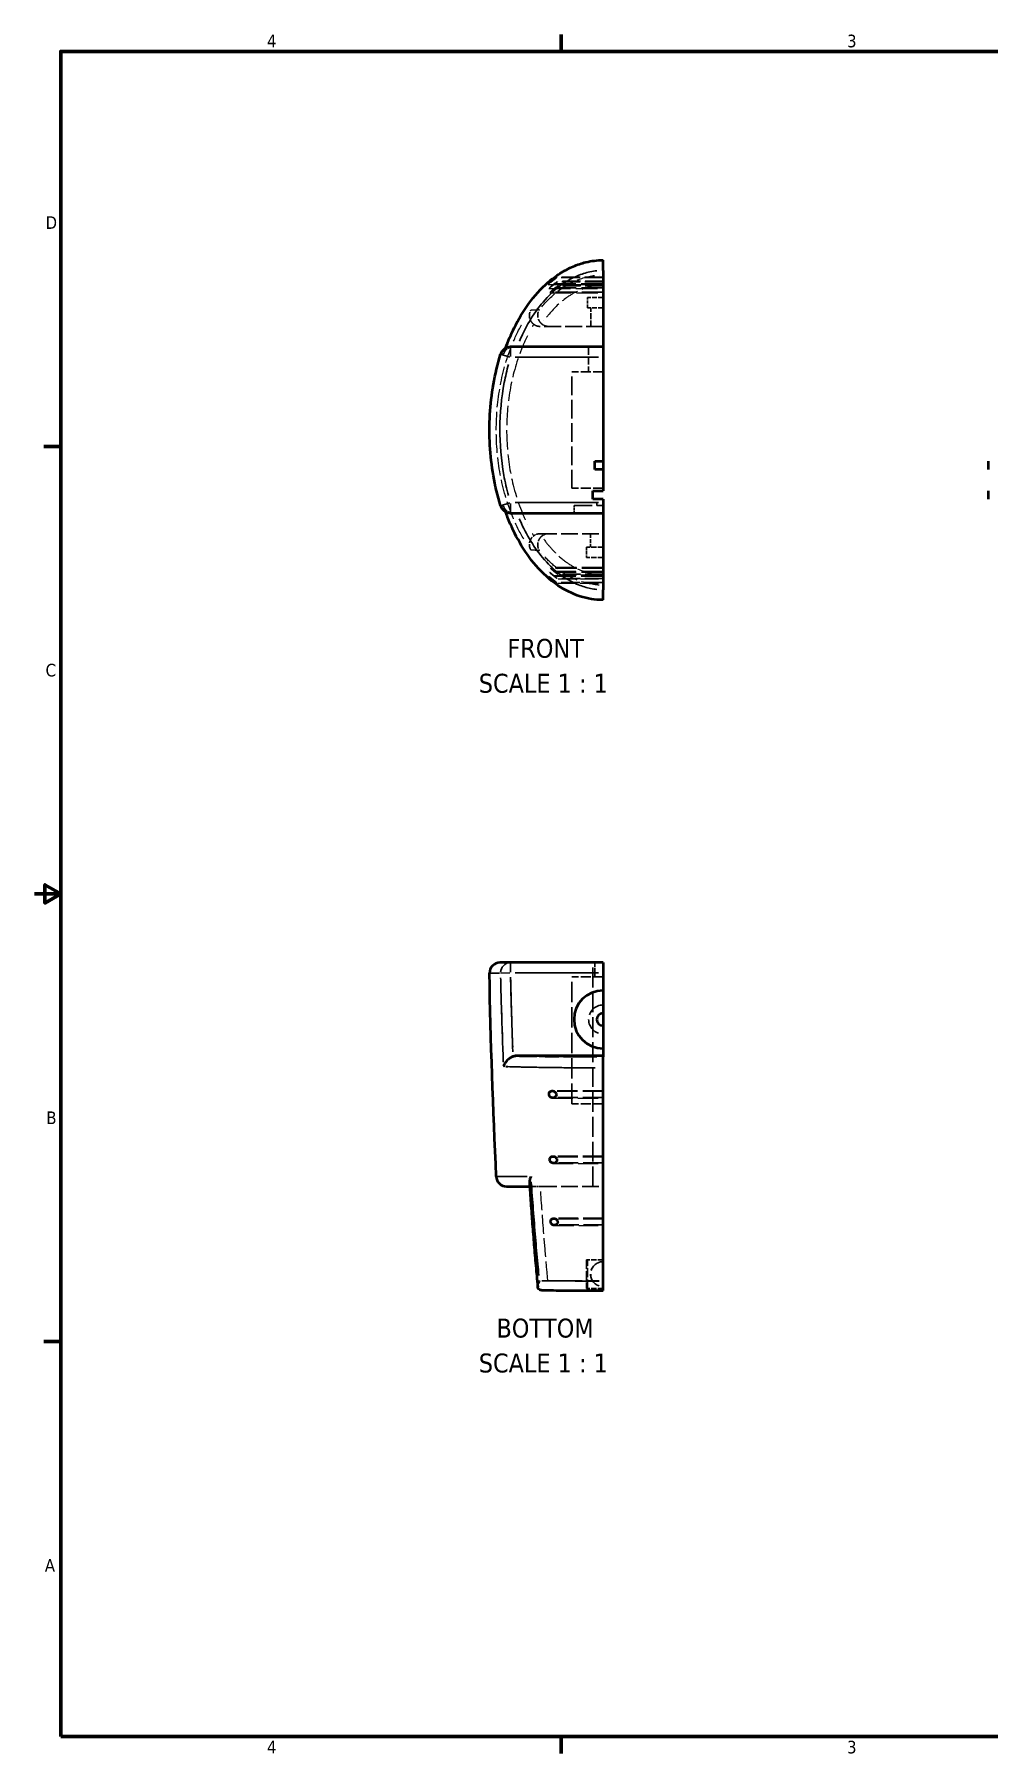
# Model space of a CAD drawing. Header units: millimetres. Extents: x 25 to 1092, y 13 to 851.
# Drawn here: x 25 to 485, y 17 to 846 of the extents above; entities that cross this region are included whole.
import ezdxf

# ---------------------------------------------------------------- set-up
doc = ezdxf.new("R2010")
doc.units = ezdxf.units.MM
doc.header["$LTSCALE"] = 50.8
doc.linetypes.add('DASHED', pattern=[0.2067, 0.1654, -0.0413])
for name, color, linetype, lineweight in [('Border (ANSI)', 7, 'Continuous', 70), ('Hidden (ANSI)', 7, 'DASHED', 35), ('Hidden Narrow (ANSI)', 7, 'DASHED', 25), ('Symbol (ANSI)', 7, 'Continuous', 25), ('Visible (ANSI)', 7, 'Continuous', 50), ('Visible Narrow (ANSI)', 7, 'Continuous', 35)]:
    doc.layers.add(name, color=color, linetype=linetype, lineweight=lineweight)
doc.styles.add('Label Text (ANSI)', font='tahoma.ttf')
doc.styles.add('Note Text (ANSI)', font='tahoma.ttf')

# ---------------------------------------------------------------- blocks, each defined once
blk = doc.blocks.new('Borders Default Border')
at = {"layer": 'Border (ANSI)'}
for p, q in [((5.5, 16.5), (5.5, 16.66)), ((0.75, 12.75), (0.59, 12.75)), ((0.75, 4.25), (0.59, 4.25)), ((5.5, 0.5), (5.5, 0.34))]:
    blk.add_line(p, q, dxfattribs=at)
at = {"layer": 'Border (ANSI)', "flags": 128}
for points in [[(0.75, 0.5), (0.75, 16.5), (21.25, 16.5), (21.25, 0.5), (0.75, 0.5)], [(0.5, 8.5), (0.75, 8.5), (0.6, 8.587), (0.6, 8.413), (0.75, 8.5)]]:
    blk.add_lwpolyline(points, dxfattribs=at)
at = {"layer": 'Border (ANSI)', "char_height": 0.12, "attachment_point": 7, "style": 'Note Text (ANSI)'}
for s, insert in [('4', (2.708, 16.54)), ('3', (8.213, 16.537)), ('D', (0.606, 14.815)), ('C', (0.606, 10.563)), ('B', (0.613, 6.315)), ('A', (0.599, 2.065)), ('4', (2.708, 0.34)), ('3', (8.213, 0.337))]:
    blk.add_mtext(s, dxfattribs=dict(at, insert=insert))

msp = doc.modelspace()

# ---------------------------------------------------------------- linework, layer by layer
at = {"layer": 'Hidden (ANSI)', "ltscale": 1.246785}
for p, q in [((299.57, 726.11), (273.38, 726.11)), ((299.57, 585.02), (273.38, 585.02))]:
    msp.add_line(p, q, dxfattribs=at)
at = {"layer": 'Hidden (ANSI)', "ltscale": 1.230312}
for p, q in [((299.57, 724.11), (273.73, 724.11)), ((299.57, 587.02), (273.73, 587.02))]:
    msp.add_line(p, q, dxfattribs=at)
at = {"layer": 'Hidden (ANSI)', "ltscale": 1.209936}
for p, q in [((299.57, 722.11), (274.16, 722.11)), ((299.57, 589.02), (274.16, 589.02))]:
    msp.add_line(p, q, dxfattribs=at)
at = {"layer": 'Hidden (ANSI)', "ltscale": 1.064514}
for p, q in [((299.57, 729.11), (277.21, 729.11)), ((299.57, 582.02), (277.21, 582.02))]:
    msp.add_line(p, q, dxfattribs=at)
at = {"layer": 'Hidden (ANSI)', "ltscale": 1.050673}
for p, q in [((299.57, 727.11), (277.5, 727.11)), ((299.57, 584.02), (277.5, 584.02))]:
    msp.add_line(p, q, dxfattribs=at)
at = {"layer": 'Hidden (ANSI)', "ltscale": 1.033661}
for p, q in [((299.57, 725.11), (277.86, 725.11)), ((299.57, 586.02), (277.86, 586.02))]:
    msp.add_line(p, q, dxfattribs=at)
at = {"layer": 'Hidden (ANSI)', "ltscale": 0.281105}
for p, q in [((299.57, 719.58), (292.07, 719.58)), ((299.57, 714.58), (292.07, 714.58))]:
    msp.add_line(p, q, dxfattribs=at)
at = {"layer": 'Hidden (ANSI)', "ltscale": 0.18737}
for p, q in [((292.07, 714.58), (292.07, 719.58)), ((291.57, 599.07), (291.57, 594.07))]:
    msp.add_line(p, q, dxfattribs=at)
at = {"layer": 'Hidden (ANSI)', "ltscale": 0.337931}
msp.add_line((293.61, 705.57), (293.61, 714.58), dxfattribs=at)
at = {"layer": 'Hidden (ANSI)', "ltscale": 0.964427}
for p, q in [((299.57, 705.57), (269.19, 705.57)), ((269.19, 605.57), (299.57, 605.57)), ((269.19, 290.71), (299.57, 290.71))]:
    msp.add_line(p, q, dxfattribs=at)
at = {"layer": 'Hidden (ANSI)', "ltscale": 0.449823}
msp.add_line((292.63, 695.67), (292.63, 683.67), dxfattribs=at)
at = {"layer": 'Hidden (ANSI)', "ltscale": 1.070439}
msp.add_line((284.47, 627.47), (284.47, 683.67), dxfattribs=at)
at = {"layer": 'Hidden (ANSI)', "ltscale": 0.56606}
for p, q in [((299.57, 683.67), (284.47, 683.67)), ((299.57, 627.47), (284.47, 627.47)), ((299.57, 391.81), (284.47, 391.81)), ((299.57, 330.61), (284.47, 330.61))]:
    msp.add_line(p, q, dxfattribs=at)
at = {"layer": 'Hidden (ANSI)', "ltscale": 1.047162}
msp.add_line((285.57, 619.15), (299.57, 619.15), dxfattribs=at)
at = {"layer": 'Hidden (ANSI)', "ltscale": 0.134399}
msp.add_line((285.57, 615.56), (285.57, 619.15), dxfattribs=at)
at = {"layer": 'Hidden (ANSI)', "ltscale": 0.052871}
msp.add_line((296.57, 619.15), (296.57, 620.56), dxfattribs=at)
at = {"layer": 'Hidden (ANSI)', "ltscale": 0.243611}
msp.add_line((293.57, 605.57), (293.57, 599.07), dxfattribs=at)
at = {"layer": 'Hidden (ANSI)', "ltscale": 0.299852}
for p, q in [((299.57, 599.07), (291.57, 599.07)), ((299.57, 594.07), (291.57, 594.07)), ((299.57, 255.31), (291.57, 255.31)), ((299.57, 241.51), (291.57, 241.51))]:
    msp.add_line(p, q, dxfattribs=at)
at = {"layer": 'Hidden (ANSI)', "ltscale": 1.142818}
msp.add_line((294.57, 290.71), (294.57, 398.71), dxfattribs=at)
at = {"layer": 'Hidden (ANSI)', "ltscale": 0.258609}
msp.add_line((295.57, 398.71), (295.57, 391.81), dxfattribs=at)
at = {"layer": 'Hidden (ANSI)', "ltscale": 1.165674}
msp.add_line((284.47, 330.61), (284.47, 391.81), dxfattribs=at)
at = {"layer": 'Hidden (ANSI)', "ltscale": 0.986336}
msp.add_line((299.57, 353.5), (258.14, 353.5), dxfattribs=at)
at = {"layer": 'Hidden (ANSI)', "ltscale": 1.166829}
msp.add_line((299.57, 336.63), (275.06, 336.63), dxfattribs=at)
at = {"layer": 'Hidden (ANSI)', "ltscale": 1.153513}
msp.add_line((299.57, 333.63), (275.34, 333.63), dxfattribs=at)
at = {"layer": 'Hidden (ANSI)', "ltscale": 1.151434}
msp.add_line((299.57, 305.08), (275.39, 305.08), dxfattribs=at)
at = {"layer": 'Hidden (ANSI)', "ltscale": 1.138473}
msp.add_line((299.57, 302.08), (275.66, 302.08), dxfattribs=at)
at = {"layer": 'Hidden (ANSI)', "ltscale": 0.109256}
msp.add_line((264.18, 290.71), (265.61, 290.71), dxfattribs=at)
at = {"layer": 'Hidden (ANSI)', "ltscale": 0.043024}
msp.add_line((266.2, 290.71), (265.61, 290.71), dxfattribs=at)
at = {"layer": 'Hidden (ANSI)', "ltscale": 0.1199}
msp.add_line((266.2, 290.71), (269.19, 290.71), dxfattribs=at)
at = {"layer": 'Hidden (ANSI)', "ltscale": 1.133533}
msp.add_line((299.57, 275.16), (275.76, 275.16), dxfattribs=at)
at = {"layer": 'Hidden (ANSI)', "ltscale": 1.118817}
msp.add_line((299.57, 272.16), (276.07, 272.16), dxfattribs=at)
at = {"layer": 'Hidden (ANSI)', "ltscale": 0.517318}
for p, q in [((291.57, 255.31), (291.57, 241.51)), ((292.07, 241.51), (292.07, 255.31))]:
    msp.add_line(p, q, dxfattribs=at)
at = {"layer": 'Hidden (ANSI)', "ltscale": 0.133726}
msp.add_line((269.99, 240.71), (273.27, 240.71), dxfattribs=at)
at = {"layer": 'Hidden (ANSI)', "ltscale": 1.252234}
msp.add_line((299.57, 240.71), (273.27, 240.71), dxfattribs=at)
at = {"layer": 'Hidden (ANSI)', "ltscale": 1.041118}
msp.add_arc((299.63, 371.28), 7, 90.51945, 269.48055, dxfattribs=at)
at = {"layer": 'Hidden (ANSI)', "ltscale": 0.897567}
msp.add_arc((299.57, 248.41), 6, 90, 270, dxfattribs=at)
at = {"layer": 'Hidden (ANSI)', "ltscale": 0.893288}
msp.add_arc((299.61, 248.41), 6, 90.42905, 269.57095, dxfattribs=at)
at = {"layer": 'Hidden (ANSI)', "ltscale": 0.470105}
msp.add_open_spline([(277.07, 729.04), (277.05, 729.03), (277.03, 729.02), (276.88, 728.93), (276.71, 728.82), (276.24, 728.49), (275.91, 728.26), (275.23, 727.75), (274.89, 727.47), (274.31, 727), (274.09, 726.8), (273.78, 726.52), (273.66, 726.42), (273.51, 726.27), (273.45, 726.21), (273.39, 726.14), (273.37, 726.12), (273.39, 726.11), (273.42, 726.12), (273.52, 726.19), (273.61, 726.26), (273.88, 726.46), (274.07, 726.61), (274.58, 727.01), (274.89, 727.26), (275.57, 727.78), (275.91, 728.05), (276.46, 728.48), (276.68, 728.65), (276.95, 728.86), (277.03, 728.93), (277.15, 729.03), (277.19, 729.07), (277.22, 729.11), (277.22, 729.11), (277.18, 729.1), (277.13, 729.08), (277.07, 729.04)], degree=3, knots=[-1.048273, -1.048273, -1.048273, -1.048273, -1.035647, -1.035647, -0.965026, -0.965026, -0.868166, -0.868166, -0.772659, -0.772659, -0.695212, -0.695212, -0.642863, -0.642863, -0.602589, -0.602589, -0.56521, -0.56521, -0.524579, -0.524579, -0.473399, -0.473399, -0.404409, -0.404409, -0.319917, -0.319917, -0.229168, -0.229168, -0.153436, -0.153436, -0.109424, -0.109424, -0.075113, -0.075113, -0.040956, -0.040956, 0, 0, 0, 0], dxfattribs=at)
at = {"layer": 'Hidden (ANSI)', "ltscale": 0.467258}
msp.add_open_spline([(277.32, 727.01), (277.31, 727.01), (277.3, 727), (277.16, 726.92), (276.99, 726.8), (276.51, 726.47), (276.18, 726.23), (275.51, 725.71), (275.17, 725.44), (274.6, 724.96), (274.39, 724.77), (274.09, 724.5), (273.99, 724.4), (273.84, 724.25), (273.79, 724.2), (273.73, 724.13), (273.72, 724.11), (273.74, 724.11), (273.77, 724.13), (273.89, 724.21), (273.98, 724.28), (274.27, 724.5), (274.47, 724.66), (274.99, 725.08), (275.32, 725.34), (275.99, 725.87), (276.32, 726.13), (276.85, 726.55), (277.05, 726.7), (277.28, 726.9), (277.36, 726.96), (277.46, 727.05), (277.49, 727.08), (277.51, 727.11), (277.51, 727.11), (277.45, 727.09), (277.39, 727.06), (277.32, 727.01)], degree=3, knots=[-1.039158, -1.039158, -1.039158, -1.039158, -1.033502, -1.033502, -0.96203, -0.96203, -0.864651, -0.864651, -0.769623, -0.769623, -0.693526, -0.693526, -0.642856, -0.642856, -0.603271, -0.603271, -0.565813, -0.565813, -0.524749, -0.524749, -0.472215, -0.472215, -0.402472, -0.402472, -0.316836, -0.316836, -0.227003, -0.227003, -0.154446, -0.154446, -0.112404, -0.112404, -0.07833, -0.07833, -0.043487, -0.043487, 0, 0, 0, 0], dxfattribs=at)
at = {"layer": 'Hidden (ANSI)', "ltscale": 0.463833}
for points, knots in [([(277.61, 724.98), (277.48, 724.9), (277.32, 724.79), (276.84, 724.45), (276.51, 724.2), (275.84, 723.67), (275.5, 723.4), (274.96, 722.93), (274.75, 722.74), (274.48, 722.48), (274.38, 722.38), (274.25, 722.24), (274.2, 722.19), (274.15, 722.12), (274.15, 722.11), (274.18, 722.11), (274.22, 722.14), (274.35, 722.23), (274.45, 722.3), (274.76, 722.54), (274.97, 722.72), (275.53, 723.17), (275.87, 723.44), (276.52, 723.97), (276.84, 724.23), (277.31, 724.61), (277.49, 724.75), (277.69, 724.93), (277.76, 724.99), (277.84, 725.07), (277.86, 725.09), (277.87, 725.12), (277.85, 725.11), (277.77, 725.08), (277.7, 725.03), (277.61, 724.98)], [-1.027782, -1.027782, -1.027782, -1.027782, -0.958851, -0.958851, -0.859725, -0.859725, -0.765799, -0.765799, -0.692566, -0.692566, -0.644273, -0.644273, -0.605859, -0.605859, -0.568649, -0.568649, -0.527622, -0.527622, -0.474576, -0.474576, -0.404545, -0.404545, -0.317384, -0.317384, -0.228153, -0.228153, -0.15929, -0.15929, -0.118774, -0.118774, -0.084264, -0.084264, -0.047984, -0.047984, 0, 0, 0, 0]), ([(277.7, 586.1), (277.72, 586.09), (277.74, 586.08), (277.81, 586.04), (277.84, 586.02), (277.87, 586.02), (277.87, 586.03), (277.82, 586.09), (277.77, 586.14), (277.6, 586.28), (277.47, 586.39), (277.07, 586.72), (276.79, 586.94), (276.16, 587.45), (275.81, 587.74), (275.2, 588.23), (274.94, 588.44), (274.6, 588.71), (274.48, 588.81), (274.31, 588.93), (274.25, 588.98), (274.17, 589.02), (274.15, 589.03), (274.15, 589), (274.17, 588.97), (274.27, 588.87), (274.34, 588.79), (274.56, 588.57), (274.73, 588.42), (275.17, 588.02), (275.45, 587.77), (276.11, 587.24), (276.47, 586.96), (277.02, 586.55), (277.23, 586.41), (277.51, 586.22), (277.61, 586.15), (277.7, 586.1)], [-1.09908, -1.09908, -1.09908, -1.09908, -1.08521, -1.08521, -1.048956, -1.048956, -1.012249, -1.012249, -0.967759, -0.967759, -0.902216, -0.902216, -0.812066, -0.812066, -0.711299, -0.711299, -0.623119, -0.623119, -0.567399, -0.567399, -0.525267, -0.525267, -0.487459, -0.487459, -0.44693, -0.44693, -0.394723, -0.394723, -0.324516, -0.324516, -0.233875, -0.233875, -0.127761, -0.127761, -0.052057, -0.052057, 0, 0, 0, 0])]:
    msp.add_open_spline(points, degree=3, knots=knots, dxfattribs=at)
at = {"layer": 'Hidden (ANSI)', "ltscale": 0.349112}
for points, knots in [([(266.2, 706.55), (265.81, 706.84), (265.47, 707.17), (264.84, 707.97), (264.59, 708.44), (264.16, 709.54), (264.04, 710.17), (264.03, 711.26), (264.1, 711.74), (264.35, 712.64), (264.54, 713.07), (264.79, 713.46), (264.79, 713.47), (264.79, 713.47)], [-0.9338854, -0.9338854, -0.9338854, -0.9338854, -0.7880215, -0.7880215, -0.6151552, -0.6151552, -0.3848877, -0.3848877, -0.1954749, -0.1954749, 0, 0, 0.0014095, 0.0014095, 0.0014095, 0.0014095]), ([(264.79, 597.66), (264.79, 597.66), (264.79, 597.67), (264.54, 598.06), (264.35, 598.49), (264.1, 599.39), (264.03, 599.87), (264.04, 600.96), (264.16, 601.6), (264.59, 602.69), (264.84, 603.16), (265.47, 603.96), (265.81, 604.29), (266.2, 604.58)], [-0.9266956, -0.9266956, -0.9266956, -0.9266956, -0.9252991, -0.9252991, -0.7316214, -0.7316214, -0.5439501, -0.5439501, -0.3157997, -0.3157997, -0.1445228, -0.1445228, 0, 0, 0, 0])]:
    msp.add_open_spline(points, degree=3, knots=knots, dxfattribs=at)
at = {"layer": 'Hidden (ANSI)', "ltscale": 0.343503}
for points in [[(269.99, 706.78), (269.62, 707.1), (269.3, 707.46), (268.71, 708.32), (268.48, 708.81), (268.11, 709.96), (268.04, 710.61), (268.1, 711.67), (268.18, 712.11), (268.45, 712.94), (268.65, 713.33), (268.89, 713.68), (268.89, 713.68), (268.89, 713.68)], [(269.99, 240.71), (269.62, 240.71), (269.3, 240.78), (268.71, 241.06), (268.48, 241.3), (268.11, 241.95), (268.04, 242.4), (268.1, 243.26), (268.18, 243.66), (268.45, 244.47), (268.65, 244.9), (268.89, 245.33), (268.89, 245.34), (268.89, 245.34)]]:
    msp.add_open_spline(points, degree=3, knots=[-0.9188115, -0.9188115, -0.9188115, -0.9188115, -0.7705123, -0.7705123, -0.5931986, -0.5931986, -0.3579347, -0.3579347, -0.1812807, -0.1812807, 0, 0, 0.0013977, 0.0013977, 0.0013977, 0.0013977], dxfattribs=at)
at = {"layer": 'Hidden (ANSI)', "ltscale": 0.1199}
for points, knots in [([(269.19, 705.57), (268.65, 705.57), (268.12, 705.65), (267.1, 705.99), (266.63, 706.23), (266.2, 706.55)], [-1.1014453, -1.1014453, -1.1014453, -1.1014453, -0.9409205, -0.9409205, -0.7807359, -0.7807359, -0.7807359, -0.7807359]), ([(266.2, 604.58), (266.53, 604.83), (266.9, 605.03), (267.89, 605.44), (268.53, 605.57), (269.19, 605.57)], [-0.321094, -0.321094, -0.321094, -0.321094, -0.1961812, -0.1961812, 0, 0, 0, 0])]:
    msp.add_open_spline(points, degree=3, knots=knots, dxfattribs=at)
at = {"layer": 'Hidden (ANSI)', "ltscale": 0.133726}
msp.add_open_spline([(269.99, 706.78), (270.01, 706.76), (270.02, 706.75), (270.49, 706.36), (271, 706.07), (272.1, 705.67), (272.68, 705.57), (273.27, 705.57)], degree=3, knots=[0.7732137, 0.7732137, 0.7732137, 0.7732137, 0.7795338, 0.7795338, 0.9551527, 0.9551527, 1.1309794, 1.1309794, 1.1309794, 1.1309794], dxfattribs=at)
at = {"layer": 'Hidden (ANSI)', "ltscale": 0.294575}
for points in [[(256.19, 695.67), (255.65, 695.67), (255.14, 695.58), (254.06, 695.22), (253.53, 694.9), (252.73, 694.21), (252.43, 693.86), (251.94, 693.09), (251.75, 692.67), (251.62, 692.23), (251.62, 692.22), (251.62, 692.22)], [(256.19, 353.16), (255.65, 352.96), (255.14, 352.69), (254.06, 351.97), (253.53, 351.49), (252.73, 350.57), (252.43, 350.15), (251.94, 349.27), (251.75, 348.81), (251.62, 348.36), (251.62, 348.36), (251.62, 348.35)]]:
    msp.add_open_spline(points, degree=3, knots=[0, 0, 0, 0, 0.1718149, 0.1718149, 0.4030183, 0.4030183, 0.5880193, 0.5880193, 0.7796542, 0.7796542, 0.7810582, 0.7810582, 0.7810582, 0.7810582], dxfattribs=at)
at = {"layer": 'Hidden (ANSI)', "ltscale": 0.105734}
msp.add_open_spline([(251.67, 692.4), (251.97, 693.29), (252.27, 694.18), (252.59, 695.07)], degree=3, dxfattribs=at)
at = {"layer": 'Hidden (ANSI)', "ltscale": 0.294398}
msp.add_open_spline([(256.15, 615.56), (255.61, 615.56), (255.1, 615.65), (254.02, 616.01), (253.49, 616.33), (252.69, 617.02), (252.39, 617.37), (251.9, 618.14), (251.7, 618.56), (251.58, 619.01), (251.58, 619.01), (251.57, 619.02)], degree=3, knots=[-0.7857275, -0.7857275, -0.7857275, -0.7857275, -0.612583, -0.612583, -0.3800094, -0.3800094, -0.1933586, -0.1933586, 0, 0, 0.0014132, 0.0014132, 0.0014132, 0.0014132], dxfattribs=at)
at = {"layer": 'Hidden (ANSI)', "ltscale": 0.105565}
msp.add_open_spline([(252.54, 616.17), (252.23, 617.06), (251.92, 617.95), (251.63, 618.84)], degree=3, dxfattribs=at)
at = {"layer": 'Hidden (ANSI)', "ltscale": 0.13252}
for points in [[(273.27, 605.57), (272.61, 605.57), (271.96, 605.44), (270.87, 604.99), (270.42, 604.71), (270.02, 604.38)], [(273.27, 240.71), (272.61, 240.71), (271.96, 240.71), (270.87, 240.7), (270.42, 240.7), (270.02, 240.7)]]:
    msp.add_open_spline(points, degree=3, knots=[0, 0, 0, 0, 0.1971305, 0.1971305, 0.3548874, 0.3548874, 0.3548874, 0.3548874], dxfattribs=at)
at = {"layer": 'Hidden (ANSI)', "ltscale": 0.343799}
msp.add_open_spline([(270.02, 604.38), (269.64, 604.06), (269.32, 603.7), (268.73, 602.84), (268.49, 602.35), (268.12, 601.2), (268.05, 600.56), (268.1, 599.49), (268.18, 599.04), (268.45, 598.21), (268.65, 597.81), (268.89, 597.45), (268.9, 597.45), (268.9, 597.45)], degree=3, knots=[0, 0, 0, 0, 0.1471994, 0.1471994, 0.3222435, 0.3222435, 0.5534356, 0.5534356, 0.7300825, 0.7300825, 0.9114479, 0.9114479, 0.912828, 0.912828, 0.912828, 0.912828], dxfattribs=at)
at = {"layer": 'Hidden (ANSI)', "ltscale": 0.470106}
msp.add_open_spline([(277.11, 582.07), (277.13, 582.05), (277.15, 582.04), (277.2, 582.02), (277.22, 582.02), (277.22, 582.04), (277.19, 582.06), (277.1, 582.15), (277.01, 582.22), (276.77, 582.41), (276.57, 582.57), (276.06, 582.96), (275.73, 583.22), (275.07, 583.74), (274.73, 584), (274.18, 584.44), (273.97, 584.6), (273.69, 584.82), (273.6, 584.89), (273.46, 584.98), (273.42, 585.01), (273.38, 585.03), (273.37, 585.02), (273.41, 584.97), (273.45, 584.93), (273.58, 584.79), (273.69, 584.68), (274, 584.4), (274.21, 584.22), (274.76, 583.76), (275.09, 583.5), (275.77, 582.98), (276.11, 582.73), (276.57, 582.41), (276.74, 582.29), (276.97, 582.15), (277.05, 582.1), (277.11, 582.07)], degree=3, knots=[-1.167202, -1.167202, -1.167202, -1.167202, -1.151367, -1.151367, -1.116908, -1.116908, -1.079229, -1.079229, -1.026389, -1.026389, -0.945331, -0.945331, -0.841003, -0.841003, -0.739298, -0.739298, -0.654823, -0.654823, -0.6013, -0.6013, -0.558614, -0.558614, -0.516836, -0.516836, -0.469336, -0.469336, -0.405784, -0.405784, -0.327743, -0.327743, -0.225881, -0.225881, -0.112728, -0.112728, -0.04485, -0.04485, 0, 0, 0, 0], dxfattribs=at)
at = {"layer": 'Hidden (ANSI)', "ltscale": 0.467259}
msp.add_open_spline([(277.38, 584.08), (277.4, 584.07), (277.42, 584.06), (277.48, 584.03), (277.5, 584.02), (277.51, 584.03), (277.5, 584.04), (277.43, 584.12), (277.36, 584.17), (277.15, 584.35), (276.98, 584.48), (276.51, 584.85), (276.2, 585.09), (275.54, 585.62), (275.2, 585.89), (274.62, 586.35), (274.39, 586.53), (274.09, 586.77), (273.98, 586.85), (273.84, 586.96), (273.79, 586.99), (273.73, 587.03), (273.72, 587.03), (273.74, 586.99), (273.77, 586.95), (273.89, 586.83), (273.98, 586.74), (274.25, 586.48), (274.44, 586.31), (274.94, 585.88), (275.26, 585.62), (275.94, 585.09), (276.29, 584.82), (276.8, 584.46), (276.97, 584.34), (277.22, 584.18), (277.31, 584.12), (277.38, 584.08)], degree=3, knots=[-1.105649, -1.105649, -1.105649, -1.105649, -1.090879, -1.090879, -1.055878, -1.055878, -1.018884, -1.018884, -0.970137, -0.970137, -0.895952, -0.895952, -0.797329, -0.797329, -0.696329, -0.696329, -0.611369, -0.611369, -0.557428, -0.557428, -0.515419, -0.515419, -0.475841, -0.475841, -0.431998, -0.431998, -0.375791, -0.375791, -0.305426, -0.305426, -0.215477, -0.215477, -0.11541, -0.11541, -0.047625, -0.047625, 0, 0, 0, 0], dxfattribs=at)
at = {"layer": 'Hidden (ANSI)', "ltscale": 0.074575}
msp.add_open_spline([(256.19, 353.16), (256.81, 353.38), (257.47, 353.5), (258.14, 353.5)], degree=3, dxfattribs=at)
at = {"layer": 'Hidden (ANSI)', "ltscale": 0.194513}
msp.add_open_spline([(264.04, 292.67), (264.07, 292.25), (264.18, 291.87), (264.59, 291.28), (264.84, 291.05), (265.47, 290.78), (265.81, 290.71), (266.2, 290.71)], degree=3, knots=[-0.5183603, -0.5183603, -0.5183603, -0.5183603, -0.3157997, -0.3157997, -0.1445228, -0.1445228, 0, 0, 0, 0], dxfattribs=at)
at = {"layer": 'Hidden (ANSI)', "ltscale": 0.003602}
msp.add_open_spline([(270.02, 240.7), (269.99, 240.7), (269.97, 240.7), (269.94, 240.7)], degree=3, dxfattribs=at)
at = {"layer": 'Hidden Narrow (ANSI)', "ltscale": 1.261584}
for p, q in [((273.07, 725.84), (299.57, 725.84)), ((299.57, 585.29), (273.07, 585.29))]:
    msp.add_line(p, q, dxfattribs=at)
at = {"layer": 'Hidden Narrow (ANSI)', "ltscale": 1.24489}
for p, q in [((273.42, 723.84), (299.57, 723.84)), ((299.57, 587.29), (273.42, 587.29))]:
    msp.add_line(p, q, dxfattribs=at)
at = {"layer": 'Hidden Narrow (ANSI)', "ltscale": 1.224234}
for p, q in [((273.86, 721.84), (299.57, 721.84)), ((299.57, 589.29), (273.86, 589.29))]:
    msp.add_line(p, q, dxfattribs=at)
at = {"layer": 'Hidden Narrow (ANSI)', "ltscale": 1.046108}
for p, q in [((299.57, 729.38), (277.6, 729.38)), ((277.6, 581.75), (299.57, 581.75))]:
    msp.add_line(p, q, dxfattribs=at)
at = {"layer": 'Hidden Narrow (ANSI)', "ltscale": 1.032524}
for p, q in [((299.57, 727.38), (277.88, 727.38)), ((277.88, 583.75), (299.57, 583.75))]:
    msp.add_line(p, q, dxfattribs=at)
at = {"layer": 'Hidden Narrow (ANSI)', "ltscale": 1.015844}
for p, q in [((299.57, 725.38), (278.23, 725.38)), ((278.23, 585.75), (299.57, 585.75))]:
    msp.add_line(p, q, dxfattribs=at)
at = {"layer": 'Hidden Narrow (ANSI)', "ltscale": 0.26493}
msp.add_line((254.96, 398.7), (254.96, 394.1), dxfattribs=at)
at = {"layer": 'Hidden Narrow (ANSI)', "ltscale": 0.00355}
msp.add_line((250.19, 393.61), (250.16, 393.61), dxfattribs=at)
at = {"layer": 'Hidden Narrow (ANSI)', "ltscale": 0.214369}
msp.add_line((254.65, 393.7), (250.29, 393.61), dxfattribs=at)
at = {"layer": 'Hidden Narrow (ANSI)', "ltscale": 1.168025}
msp.add_line((299.57, 336.9), (275.04, 336.9), dxfattribs=at)
at = {"layer": 'Hidden Narrow (ANSI)', "ltscale": 1.152308}
msp.add_line((275.37, 333.36), (299.57, 333.36), dxfattribs=at)
at = {"layer": 'Hidden Narrow (ANSI)', "ltscale": 1.152591}
msp.add_line((299.57, 305.35), (275.36, 305.35), dxfattribs=at)
at = {"layer": 'Hidden Narrow (ANSI)', "ltscale": 1.137292}
msp.add_line((275.68, 301.81), (299.57, 301.81), dxfattribs=at)
at = {"layer": 'Hidden Narrow (ANSI)', "ltscale": 1.134841}
msp.add_line((299.57, 275.43), (275.73, 275.43), dxfattribs=at)
at = {"layer": 'Hidden Narrow (ANSI)', "ltscale": 1.11747}
msp.add_line((276.1, 271.89), (299.57, 271.89), dxfattribs=at)
at = {"layer": 'Hidden Narrow (ANSI)', "ltscale": 0.214369}
msp.add_ellipse((254.96, 690.67), major_axis=(0, 5), ratio=0.999766, start_param=0.063556, end_param=1.207573, dxfattribs=at)
at = {"layer": 'Hidden Narrow (ANSI)', "ltscale": 0.214534}
msp.add_ellipse((254.93, 620.56), major_axis=(0, -5), ratio=0.999767, start_param=5.074683, end_param=6.21958, dxfattribs=at)
at = {"layer": 'Hidden Narrow (ANSI)', "ltscale": 0.268415}
msp.add_ellipse((254.96, 393.71), major_axis=(0, 5), ratio=0.955415, start_param=0.079573, end_param=1.511879, dxfattribs=at)
at = {"layer": 'Hidden Narrow (ANSI)', "ltscale": 1.004404}
for points in [[(295.84, 737.3), (294.62, 737.17), (293.41, 736.98), (289.82, 736.22), (287.49, 735.47), (282.33, 733.29), (279.59, 731.72), (274.52, 728.13), (272.18, 726.12), (270.04, 723.96), (267.11, 721), (264.52, 717.77), (259.95, 710.99), (257.97, 707.45), (254.92, 701.05), (253.75, 698.25), (252.72, 695.4)], [(295.84, 347.87), (294.62, 347.87), (293.41, 347.87), (289.82, 347.88), (287.49, 347.89), (282.33, 347.92), (279.59, 347.94), (274.52, 347.99), (272.18, 348.01), (270.04, 348.04), (267.11, 348.07), (264.52, 348.11), (259.95, 348.18), (257.97, 348.21), (254.92, 348.27), (253.75, 348.3), (252.72, 348.32)]]:
    msp.add_open_spline(points, degree=3, knots=[-19.645518, -19.645518, -19.645518, -19.645518, -19.330488, -19.330488, -18.694843, -18.694843, -17.859549, -17.859549, -17.024256, -17.024256, -17.024256, -15.88082, -15.88082, -14.73739, -14.73739, -13.874447, -13.874447, -13.874447, -13.874447], dxfattribs=at)
at = {"layer": 'Hidden Narrow (ANSI)', "ltscale": 1.033069}
for points in [[(269.99, 715.02), (272.65, 718.14), (275.67, 721.04), (279.12, 723.49), (281.08, 724.88), (283.16, 726.12), (288.76, 728.74), (292.46, 729.84), (296.74, 730.29), (297.21, 730.32), (297.69, 730.35)], [(269.99, 245.34), (272.65, 245.33), (275.67, 245.32), (279.12, 245.31), (281.08, 245.31), (283.16, 245.3), (288.76, 245.29), (292.46, 245.28), (296.74, 245.28), (297.21, 245.28), (297.69, 245.28)]]:
    msp.add_open_spline(points, degree=3, knots=[-3.010756, -3.010756, -3.010756, -3.010756, -1.885243, -1.885243, -1.885243, -1.248877, -1.248877, -0.278695, -0.278695, -0.158461, -0.158461, -0.158461, -0.158461], dxfattribs=at)
at = {"layer": 'Hidden Narrow (ANSI)', "ltscale": 1.039938}
msp.add_open_spline([(297.75, 725.37), (297.43, 725.34), (297.11, 725.32), (293.57, 724.95), (290.42, 724.02), (285.57, 721.75), (283.74, 720.66), (282.01, 719.43), (278.86, 717.18), (276.04, 714.47), (272.67, 710.46), (271.83, 709.38), (271.03, 708.27)], degree=3, knots=[0.181999, 0.181999, 0.181999, 0.181999, 0.278695, 0.278695, 1.248877, 1.248877, 1.885243, 1.885243, 1.885243, 3.04799, 3.04799, 3.457978, 3.457978, 3.457978, 3.457978], dxfattribs=at)
at = {"layer": 'Hidden Narrow (ANSI)', "ltscale": 1.077241}
msp.add_open_spline([(264.96, 713.48), (265.59, 713.51), (266.26, 713.54), (267, 713.58), (267.36, 713.6), (267.73, 713.62), (268.3, 713.65), (268.47, 713.66), (268.64, 713.67)], degree=3, knots=[-5.255546, -5.255546, -5.255546, -5.255546, -2.564816, -2.564816, -2.564816, -1.282408, -1.282408, -0.741511, -0.741511, -0.741511, -0.741511], dxfattribs=at)
at = {"layer": 'Hidden Narrow (ANSI)', "ltscale": 1.046829}
msp.add_open_spline([(261.39, 602.89), (259.34, 606.34), (257.58, 609.92), (253.29, 620.28), (251.32, 627.24), (248.72, 641.34), (248.09, 648.48), (248.1, 655.63), (248.1, 662.78), (248.74, 669.92), (251.35, 684), (253.32, 690.95), (257.61, 701.27), (259.36, 704.82), (261.39, 708.24)], degree=3, knots=[-14.768079, -14.768079, -14.768079, -14.768079, -13.642456, -13.642456, -11.587305, -11.587305, -9.532153, -9.532153, -9.532153, -7.478751, -7.478751, -5.425348, -5.425348, -4.309091, -4.309091, -4.309091, -4.309091], dxfattribs=at)
at = {"layer": 'Hidden Narrow (ANSI)', "ltscale": 0.038711}
for points in [[(265.64, 705.62), (265.81, 705.91), (265.99, 706.21), (266.17, 706.5)], [(266.17, 604.63), (265.99, 604.92), (265.81, 605.22), (265.64, 605.52)]]:
    msp.add_open_spline(points, degree=3, dxfattribs=at)
at = {"layer": 'Hidden Narrow (ANSI)', "ltscale": 1.117171}
msp.add_open_spline([(263.12, 700.99), (262.25, 699.26), (261.45, 697.5), (258.09, 689.4), (256.2, 682.78), (253.7, 669.32), (253.09, 662.48), (253.09, 655.63), (253.09, 648.78), (253.69, 641.93), (256.17, 628.46), (258.05, 621.83), (261.43, 613.69), (262.24, 611.9), (263.12, 610.14)], degree=3, knots=[4.845881, 4.845881, 4.845881, 4.845881, 5.425348, 5.425348, 7.478751, 7.478751, 9.532153, 9.532153, 9.532153, 11.587305, 11.587305, 13.642456, 13.642456, 14.231291, 14.231291, 14.231291, 14.231291], dxfattribs=at)
at = {"layer": 'Hidden Narrow (ANSI)', "ltscale": 1.058012}
msp.add_open_spline([(249.15, 688.57), (248.32, 685.55), (247.62, 682.5), (245.59, 671.79), (244.87, 664.05), (244.83, 656.3), (244.78, 648.48), (245.43, 640.66), (247.43, 629.49), (248.2, 626.06), (249.12, 622.67)], degree=3, knots=[-13.503362, -13.503362, -13.503362, -13.503362, -12.604428, -12.604428, -10.368228, -10.368228, -10.368228, -8.112087, -8.112087, -7.102653, -7.102653, -7.102653, -7.102653], dxfattribs=at)
at = {"layer": 'Hidden Narrow (ANSI)', "ltscale": 0.970231}
for points in [[(251.53, 692.21), (251.2, 692.2), (250.9, 692.18), (250.64, 692.17), (250.53, 692.16), (250.43, 692.16), (250.3, 692.15), (250.27, 692.15), (250.24, 692.14)], [(251.53, 350.61), (251.2, 359.09), (250.9, 367.58), (250.64, 376.07), (250.53, 379.84), (250.43, 383.61), (250.3, 388.71), (250.27, 390.02), (250.24, 391.34)]]:
    msp.add_open_spline(points, degree=3, knots=[-4.802742, -4.802742, -4.802742, -4.802742, -2.260087, -2.260087, -2.260087, -1.130043, -1.130043, -0.735252, -0.735252, -0.735252, -0.735252], dxfattribs=at)
at = {"layer": 'Hidden Narrow (ANSI)', "ltscale": 0.965247}
msp.add_open_spline([(250.21, 619.09), (250.24, 619.09), (250.27, 619.09), (250.39, 619.08), (250.5, 619.07), (250.61, 619.07), (250.86, 619.05), (251.16, 619.04), (251.49, 619.02)], degree=3, knots=[-15.085354, -15.085354, -15.085354, -15.085354, -14.694653, -14.694653, -13.569871, -13.569871, -13.569871, -11.038761, -11.038761, -11.038761, -11.038761], dxfattribs=at)
at = {"layer": 'Hidden Narrow (ANSI)', "ltscale": 1.006122}
msp.add_open_spline([(252.67, 615.83), (253.89, 612.46), (255.3, 609.15), (258.67, 602.39), (260.67, 598.95), (265.26, 592.4), (267.85, 589.29), (270.77, 586.44), (272.92, 584.35), (275.25, 582.41), (280.3, 578.98), (283.03, 577.48), (288.07, 575.46), (290.3, 574.78), (293.66, 574.11), (294.74, 573.94), (295.83, 573.83)], degree=3, knots=[-6.102597, -6.102597, -6.102597, -6.102597, -5.081687, -5.081687, -3.964725, -3.964725, -2.847759, -2.847759, -2.847759, -2.027569, -2.027569, -1.207379, -1.207379, -0.60369, -0.60369, -0.321189, -0.321189, -0.321189, -0.321189], dxfattribs=at)
at = {"layer": 'Hidden Narrow (ANSI)', "ltscale": 1.078426}
msp.add_open_spline([(268.65, 597.46), (268.47, 597.47), (268.3, 597.48), (267.73, 597.51), (267.35, 597.53), (266.99, 597.55), (266.25, 597.59), (265.58, 597.62), (264.96, 597.65)], degree=3, knots=[-15.096447, -15.096447, -15.096447, -15.096447, -14.543423, -14.543423, -13.254124, -13.254124, -13.254124, -10.577452, -10.577452, -10.577452, -10.577452], dxfattribs=at)
at = {"layer": 'Hidden Narrow (ANSI)', "ltscale": 1.038347}
for points in [[(271.06, 602.89), (272.34, 601.11), (273.73, 599.41), (277.13, 595.74), (279.22, 593.83), (281.48, 592.15), (283.22, 590.88), (285.05, 589.74), (289.92, 587.37), (293.07, 586.37), (296.79, 585.92), (297.27, 585.87), (297.75, 585.84)], [(271.06, 240.68), (272.34, 240.66), (273.73, 240.64), (277.13, 240.6), (279.22, 240.58), (281.48, 240.56), (283.22, 240.55), (285.05, 240.54), (289.92, 240.51), (293.07, 240.5), (296.79, 240.49), (297.27, 240.49), (297.75, 240.49)]]:
    msp.add_open_spline(points, degree=3, knots=[14.617955, 14.617955, 14.617955, 14.617955, 15.275036, 15.275036, 16.120264, 16.120264, 16.120264, 16.765575, 16.765575, 17.744352, 17.744352, 17.889027, 17.889027, 17.889027, 17.889027], dxfattribs=at)
at = {"layer": 'Hidden Narrow (ANSI)', "ltscale": 1.032627}
msp.add_open_spline([(297.69, 580.8), (297.02, 580.84), (296.36, 580.9), (291.87, 581.45), (288.17, 582.62), (282.57, 585.36), (280.48, 586.65), (278.53, 588.09), (275.97, 589.97), (273.66, 592.09), (271.02, 594.94), (270.5, 595.52), (270, 596.12)], degree=3, knots=[-17.912367, -17.912367, -17.912367, -17.912367, -17.744352, -17.744352, -16.765575, -16.765575, -16.120264, -16.120264, -16.120264, -15.275036, -15.275036, -15.06141, -15.06141, -15.06141, -15.06141], dxfattribs=at)
at = {"layer": 'Hidden Narrow (ANSI)', "ltscale": 1.149388}
msp.add_open_spline([(255.01, 391.7), (255.04, 390.3), (255.07, 388.9), (255.2, 383.74), (255.3, 379.97), (255.41, 376.21), (255.61, 369.31), (255.84, 362.41), (256.1, 355.51)], degree=3, knots=[0.71043, 0.71043, 0.71043, 0.71043, 1.130043, 1.130043, 2.260087, 2.260087, 2.260087, 4.331126, 4.331126, 4.331126, 4.331126], dxfattribs=at)
at = {"layer": 'Hidden Narrow (ANSI)', "ltscale": 0.011513}
msp.add_open_spline([(256.18, 353.48), (256.18, 353.38), (256.18, 353.28), (256.19, 353.17)], degree=3, dxfattribs=at)
at = {"layer": 'Hidden Narrow (ANSI)', "ltscale": 1.008873}
msp.add_open_spline([(259.25, 353.48), (259.72, 353.47), (260.22, 353.46), (262.38, 353.42), (264.25, 353.4), (268.51, 353.35), (270.9, 353.33), (273.59, 353.3), (275.55, 353.29), (277.66, 353.27), (282.21, 353.25), (284.64, 353.24), (289.16, 353.22), (291.18, 353.22), (294.37, 353.21), (295.5, 353.21), (296.63, 353.21)], degree=3, knots=[14.374977, 14.374977, 14.374977, 14.374977, 14.73739, 14.73739, 15.88082, 15.88082, 17.024256, 17.024256, 17.024256, 17.859549, 17.859549, 18.694843, 18.694843, 19.330488, 19.330488, 19.671862, 19.671862, 19.671862, 19.671862], dxfattribs=at)
at = {"layer": 'Hidden Narrow (ANSI)', "ltscale": 1.075002}
msp.add_open_spline([(269.36, 288.21), (269.86, 280.97), (270.39, 273.74), (270.97, 266.51), (271.31, 262.23), (271.67, 257.94), (272.36, 250.18), (272.68, 246.69), (273.02, 243.21)], degree=3, knots=[11.078355, 11.078355, 11.078355, 11.078355, 13.254124, 13.254124, 13.254124, 14.543423, 14.543423, 15.593509, 15.593509, 15.593509, 15.593509], dxfattribs=at)
at = {"layer": 'Visible (ANSI)'}
for p, q in [((299.57, 732.55), (299.57, 737.51)), ((299.57, 732.55), (299.57, 695.67)), ((299.57, 695.67), (254.96, 695.67)), ((299.57, 695.67), (299.57, 690.67)), ((299.57, 690.67), (299.57, 640.57)), ((295.57, 636.57), (295.57, 640.57)), ((295.57, 640.57), (299.57, 640.57)), ((299.57, 640.57), (299.57, 636.57)), ((485.47, 636.57), (485.47, 640.57)), ((299.57, 636.57), (295.57, 636.57)), ((299.57, 636.57), (299.57, 626.19)), ((294.57, 626.19), (299.57, 626.19)), ((294.57, 622.19), (294.57, 626.19)), ((299.57, 622.19), (294.57, 622.19)), ((299.57, 622.19), (299.57, 620.56)), ((485.47, 622.19), (485.47, 626.19)), ((254.93, 615.56), (299.57, 615.56)), ((299.57, 620.56), (299.57, 615.56)), ((299.57, 615.56), (299.57, 578.55)), ((299.57, 573.61), (299.57, 578.55)), ((254.93, 398.71), (249.83, 398.71)), ((299.57, 398.71), (254.93, 398.71)), ((299.57, 398.71), (299.57, 393.71)), ((299.57, 393.71), (299.57, 385.28)), ((299.57, 385.28), (299.57, 374.28)), ((299.57, 374.28), (299.57, 368.28)), ((299.57, 368.28), (299.57, 357.28)), ((299.57, 357.28), (299.57, 353.71)), ((299.57, 353.71), (258.08, 353.71)), ((299.57, 353.71), (299.57, 353.26)), ((299.57, 347.92), (299.57, 353.26)), ((299.57, 245.06), (299.57, 347.92)), ((253.09, 290.71), (264.18, 290.71)), ((299.57, 240.49), (299.57, 245.06))]:
    msp.add_line(p, q, dxfattribs=at)
for centre, radius, start, end in [((254.96, 690.67), 5, 90, 162.82656), ((254.93, 620.56), 5, 197.11735, 270), ((249.83, 393.71), 5, 90, 180.97184), ((299.57, 371.28), 14, 90, 270), ((299.57, 371.28), 3, 90, 270), ((253.09, 295.71), 5, 182.69342, 270)]:
    msp.add_arc(centre, radius, start, end, dxfattribs=at)
for points, knots in [([(252.59, 695.07), (253.79, 698.4), (255.17, 701.68), (258.75, 708.94), (261.06, 712.86), (266.47, 720.28), (269.56, 723.77), (274.89, 728.39), (276.78, 729.82), (280.8, 732.41), (282.94, 733.55), (287.15, 735.35), (289.21, 736.04), (294.01, 737.18), (296.79, 737.51), (299.57, 737.51)], [13.840207, 13.840207, 13.840207, 13.840207, 14.850577, 14.850577, 16.129466, 16.129466, 17.408355, 17.408355, 18.047799, 18.047799, 18.687244, 18.687244, 19.251435, 19.251435, 19.966133, 19.966133, 19.966133, 19.966133]), ([(250.15, 619.09), (248.69, 623.84), (247.55, 628.67), (245.86, 638.4), (245.31, 643.31), (244.75, 653.15), (244.76, 658.09), (245.32, 667.93), (245.88, 672.84), (247.58, 682.57), (248.72, 687.4), (250.19, 692.14)], [6.747059, 6.747059, 6.747059, 6.747059, 8.169438, 8.169438, 9.591818, 9.591818, 11.014198, 11.014198, 12.436578, 12.436578, 13.858957, 13.858957, 13.858957, 13.858957]), ([(299.57, 573.61), (295.82, 573.61), (292.09, 574.23), (284.7, 576.59), (281.09, 578.44), (273.87, 583.33), (270.4, 586.55), (264.31, 593.54), (261.69, 597.32), (257.13, 605.2), (255.19, 609.3), (253.2, 614.38), (252.87, 615.27), (252.54, 616.17)], [0, 0, 0, 0, 0.962822, 0.962822, 2.02178, 2.02178, 3.302988, 3.302988, 4.584197, 4.584197, 5.865405, 5.865405, 6.137912, 6.137912, 6.137912, 6.137912]), ([(256.15, 353.37), (255.61, 353.18), (255.1, 352.91), (254.02, 352.2), (253.49, 351.71), (252.69, 350.8), (252.39, 350.38), (251.9, 349.5), (251.7, 349.04), (251.58, 348.59), (251.58, 348.59), (251.57, 348.58)], [-0.7857275, -0.7857275, -0.7857275, -0.7857275, -0.612583, -0.612583, -0.3800094, -0.3800094, -0.1933586, -0.1933586, 0, 0, 0.0014132, 0.0014132, 0.0014132, 0.0014132]), ([(258.08, 353.71), (257.65, 353.71), (257.22, 353.66), (256.58, 353.51), (256.36, 353.45), (256.15, 353.37)], [-0.8299111, -0.8299111, -0.8299111, -0.8299111, -0.7001789, -0.7001789, -0.6326229, -0.6326229, -0.6326229, -0.6326229]), ([(277.11, 335.49), (277.13, 335.44), (277.15, 335.39), (277.2, 335.23), (277.22, 335.12), (277.22, 334.89), (277.19, 334.77), (277.1, 334.51), (277.01, 334.38), (276.77, 334.1), (276.57, 333.96), (276.06, 333.71), (275.73, 333.64), (275.07, 333.62), (274.73, 333.68), (274.18, 333.92), (273.97, 334.07), (273.69, 334.36), (273.6, 334.49), (273.46, 334.76), (273.42, 334.88), (273.38, 335.14), (273.37, 335.27), (273.41, 335.54), (273.45, 335.67), (273.58, 335.95), (273.69, 336.09), (274, 336.36), (274.21, 336.47), (274.76, 336.64), (275.09, 336.65), (275.77, 336.55), (276.11, 336.43), (276.57, 336.15), (276.74, 336.01), (276.97, 335.74), (277.05, 335.62), (277.11, 335.49)], [-1.167202, -1.167202, -1.167202, -1.167202, -1.151367, -1.151367, -1.116908, -1.116908, -1.079229, -1.079229, -1.026389, -1.026389, -0.945331, -0.945331, -0.841003, -0.841003, -0.739298, -0.739298, -0.654823, -0.654823, -0.6013, -0.6013, -0.558614, -0.558614, -0.516836, -0.516836, -0.469336, -0.469336, -0.405784, -0.405784, -0.327743, -0.327743, -0.225881, -0.225881, -0.112728, -0.112728, -0.04485, -0.04485, 0, 0, 0, 0]), ([(277.38, 304), (277.4, 303.96), (277.42, 303.91), (277.48, 303.76), (277.5, 303.65), (277.51, 303.41), (277.5, 303.3), (277.43, 303.04), (277.36, 302.91), (277.15, 302.63), (276.98, 302.48), (276.51, 302.22), (276.2, 302.12), (275.54, 302.06), (275.2, 302.1), (274.62, 302.31), (274.39, 302.45), (274.09, 302.74), (273.98, 302.87), (273.84, 303.14), (273.79, 303.27), (273.73, 303.53), (273.72, 303.66), (273.74, 303.93), (273.77, 304.06), (273.89, 304.34), (273.98, 304.48), (274.25, 304.75), (274.44, 304.87), (274.94, 305.06), (275.26, 305.1), (275.94, 305.05), (276.29, 304.94), (276.8, 304.66), (276.97, 304.52), (277.22, 304.26), (277.31, 304.14), (277.38, 304)], [-1.105649, -1.105649, -1.105649, -1.105649, -1.090879, -1.090879, -1.055878, -1.055878, -1.018884, -1.018884, -0.970137, -0.970137, -0.895952, -0.895952, -0.797329, -0.797329, -0.696329, -0.696329, -0.611369, -0.611369, -0.557428, -0.557428, -0.515419, -0.515419, -0.475841, -0.475841, -0.431998, -0.431998, -0.375791, -0.375791, -0.305426, -0.305426, -0.215477, -0.215477, -0.11541, -0.11541, -0.047625, -0.047625, 0, 0, 0, 0]), ([(264.79, 295.44), (264.79, 295.44), (264.79, 295.44), (264.54, 294.97), (264.35, 294.51), (264.1, 293.64), (264.03, 293.22), (264.04, 292.78), (264.04, 292.72), (264.04, 292.67)], [-0.9266956, -0.9266956, -0.9266956, -0.9266956, -0.9252991, -0.9252991, -0.7316214, -0.7316214, -0.5439501, -0.5439501, -0.5183603, -0.5183603, -0.5183603, -0.5183603]), ([(264.04, 292.67), (264.27, 289.32), (264.5, 285.96), (264.98, 279.25), (265.22, 275.9), (265.73, 269.19), (266, 265.84), (266.55, 259.13), (266.84, 255.78), (267.44, 249.07), (267.75, 245.72), (268.08, 242.36)], [10.59774, 10.59774, 10.59774, 10.59774, 11.604086, 11.604086, 12.610431, 12.610431, 13.616776, 13.616776, 14.623122, 14.623122, 15.629467, 15.629467, 15.629467, 15.629467]), ([(277.7, 274.15), (277.72, 274.11), (277.74, 274.07), (277.81, 273.92), (277.84, 273.81), (277.87, 273.57), (277.87, 273.45), (277.82, 273.2), (277.77, 273.07), (277.6, 272.8), (277.47, 272.66), (277.07, 272.37), (276.79, 272.26), (276.16, 272.14), (275.81, 272.15), (275.2, 272.32), (274.94, 272.45), (274.6, 272.73), (274.48, 272.87), (274.31, 273.14), (274.25, 273.27), (274.17, 273.53), (274.15, 273.66), (274.15, 273.93), (274.17, 274.06), (274.27, 274.35), (274.34, 274.48), (274.56, 274.75), (274.73, 274.88), (275.17, 275.1), (275.45, 275.16), (276.11, 275.16), (276.47, 275.08), (277.02, 274.82), (277.23, 274.69), (277.51, 274.42), (277.61, 274.29), (277.7, 274.15)], [-1.09908, -1.09908, -1.09908, -1.09908, -1.08521, -1.08521, -1.048956, -1.048956, -1.012249, -1.012249, -0.967759, -0.967759, -0.902216, -0.902216, -0.812066, -0.812066, -0.711299, -0.711299, -0.623119, -0.623119, -0.567399, -0.567399, -0.525267, -0.525267, -0.487459, -0.487459, -0.44693, -0.44693, -0.394723, -0.394723, -0.324516, -0.324516, -0.233875, -0.233875, -0.127761, -0.127761, -0.052057, -0.052057, 0, 0, 0, 0]), ([(269.94, 240.7), (269.6, 240.7), (269.3, 240.77), (268.73, 241.04), (268.49, 241.26), (268.12, 241.9), (268.05, 242.35), (268.1, 243.2), (268.18, 243.59), (268.45, 244.41), (268.65, 244.84), (268.89, 245.28), (268.9, 245.28), (268.9, 245.29)], [0.0098861, 0.0098861, 0.0098861, 0.0098861, 0.1471994, 0.1471994, 0.3222435, 0.3222435, 0.5534356, 0.5534356, 0.7300825, 0.7300825, 0.9114479, 0.9114479, 0.912828, 0.912828, 0.912828, 0.912828]), ([(269.94, 240.7), (271.31, 240.68), (272.8, 240.65), (276.02, 240.61), (277.76, 240.6), (281.5, 240.56), (283.51, 240.55), (287.77, 240.52), (290.03, 240.51), (294.71, 240.5), (297.14, 240.49), (299.57, 240.49)], [14.437359, 14.437359, 14.437359, 14.437359, 15.164038, 15.164038, 15.890716, 15.890716, 16.617395, 16.617395, 17.344074, 17.344074, 18.070753, 18.070753, 18.070753, 18.070753])]:
    msp.add_open_spline(points, degree=3, knots=knots, dxfattribs=at)
msp.add_open_spline([(248.1, 295.48), (246.56, 328.17), (245.38, 360.9), (244.83, 393.63)], degree=3, dxfattribs=at)
at = {"layer": 'Visible Narrow (ANSI)'}
for p, q in [((254.59, 690.78), (250.2, 692.14)), ((254.96, 695.65), (254.96, 691.06)), ((257.19, 690.67), (297.34, 690.67)), ((250.17, 619.1), (254.56, 620.45)), ((254.93, 620.17), (254.93, 615.58)), ((297.34, 620.56), (257.16, 620.56)), ((254.93, 398.7), (254.93, 394.1)), ((254.62, 393.7), (250.26, 393.61)), ((257.16, 393.71), (297.34, 393.71))]:
    msp.add_line(p, q, dxfattribs=at)
msp.add_ellipse((254.93, 393.71), major_axis=(0, 5), ratio=0.955704, start_param=0.079571, end_param=1.511858, dxfattribs=at)
for points, knots in [([(259.25, 698.39), (259.72, 699.5), (260.22, 700.6), (262.38, 705.14), (264.25, 708.47), (268.51, 714.79), (270.9, 717.78), (273.59, 720.48), (275.55, 722.46), (277.66, 724.29), (282.21, 727.5), (284.64, 728.89), (289.16, 730.8), (291.18, 731.45), (294.37, 732.12), (295.5, 732.3), (296.63, 732.41)], [14.374977, 14.374977, 14.374977, 14.374977, 14.73739, 14.73739, 15.88082, 15.88082, 17.024256, 17.024256, 17.024256, 17.859549, 17.859549, 18.694843, 18.694843, 19.330488, 19.330488, 19.671862, 19.671862, 19.671862, 19.671862]), ([(253.94, 623.98), (253.06, 627.23), (252.33, 630.51), (250.41, 641.23), (249.79, 648.75), (249.83, 656.27), (249.87, 663.72), (250.56, 671.17), (252.51, 681.44), (253.18, 684.36), (253.97, 687.25)], [7.102653, 7.102653, 7.102653, 7.102653, 8.112087, 8.112087, 10.368228, 10.368228, 10.368228, 12.604428, 12.604428, 13.503362, 13.503362, 13.503362, 13.503362]), ([(296.62, 578.7), (295.6, 578.8), (294.58, 578.95), (291.6, 579.55), (289.66, 580.14), (285.26, 581.91), (282.85, 583.23), (278.32, 586.3), (276.21, 588.05), (274.25, 589.96), (271.59, 592.56), (269.2, 595.43), (264.92, 601.53), (263.04, 604.75), (260.6, 609.64), (259.88, 611.23), (259.19, 612.83)], [0.294966, 0.294966, 0.294966, 0.294966, 0.60369, 0.60369, 1.207379, 1.207379, 2.027569, 2.027569, 2.847759, 2.847759, 2.847759, 3.964725, 3.964725, 5.081687, 5.081687, 5.604349, 5.604349, 5.604349, 5.604349]), ([(244.84, 393.63), (244.94, 393.63), (245.58, 393.62), (247.54, 393.62), (248.47, 393.61), (249.62, 393.61)], [-10.120301, -10.120301, -10.120301, -10.120301, -8.112087, -8.112087, -6.924598, -6.924598, -6.924598, -6.924598]), ([(250.21, 391.36), (250.24, 390.05), (250.27, 388.75), (250.39, 383.68), (250.5, 379.93), (250.61, 376.17), (250.86, 367.72), (251.16, 359.28), (251.49, 350.83)], [-15.085354, -15.085354, -15.085354, -15.085354, -14.694653, -14.694653, -13.569871, -13.569871, -13.569871, -11.038761, -11.038761, -11.038761, -11.038761]), ([(256.06, 355.71), (255.81, 362.58), (255.58, 369.45), (255.38, 376.31), (255.27, 380.06), (255.17, 383.81), (255.04, 388.94), (255.01, 390.33), (254.98, 391.71)], [11.508407, 11.508407, 11.508407, 11.508407, 13.569871, 13.569871, 13.569871, 14.694653, 14.694653, 15.110072, 15.110072, 15.110072, 15.110072]), ([(252.67, 348.54), (253.89, 348.5), (255.3, 348.46), (258.67, 348.36), (260.67, 348.32), (265.26, 348.22), (267.85, 348.18), (270.77, 348.13), (272.92, 348.1), (275.25, 348.07), (280.3, 348.01), (283.03, 347.99), (288.07, 347.95), (290.3, 347.94), (293.66, 347.93), (294.74, 347.93), (295.83, 347.92)], [-6.102597, -6.102597, -6.102597, -6.102597, -5.081687, -5.081687, -3.964725, -3.964725, -2.847759, -2.847759, -2.847759, -2.027569, -2.027569, -1.207379, -1.207379, -0.60369, -0.60369, -0.321189, -0.321189, -0.321189, -0.321189]), ([(296.62, 353.27), (295.6, 353.27), (294.58, 353.27), (291.6, 353.28), (289.66, 353.28), (285.26, 353.3), (282.85, 353.32), (278.32, 353.36), (276.21, 353.38), (274.25, 353.4), (271.59, 353.43), (269.2, 353.47), (264.92, 353.54), (263.04, 353.58), (260.6, 353.64), (259.88, 353.66), (259.19, 353.68)], [0.294966, 0.294966, 0.294966, 0.294966, 0.60369, 0.60369, 1.207379, 1.207379, 2.027569, 2.027569, 2.847759, 2.847759, 2.847759, 3.964725, 3.964725, 5.081687, 5.081687, 5.604349, 5.604349, 5.604349, 5.604349]), ([(263.03, 295.45), (262.8, 295.45), (262.56, 295.45), (259.88, 295.45), (257.81, 295.46), (253.29, 295.47), (251.32, 295.47), (248.91, 295.47), (248.29, 295.48), (248.13, 295.48)], [-15.058607, -15.058607, -15.058607, -15.058607, -14.938262, -14.938262, -13.642456, -13.642456, -11.587305, -11.587305, -9.829112, -9.829112, -9.829112, -9.829112]), ([(268.65, 247.79), (268.47, 249.63), (268.3, 251.47), (267.73, 257.61), (267.35, 261.9), (266.99, 266.19), (266.25, 275.1), (265.58, 284.02), (264.96, 292.93)], [-15.096447, -15.096447, -15.096447, -15.096447, -14.543423, -14.543423, -13.254124, -13.254124, -13.254124, -10.577452, -10.577452, -10.577452, -10.577452]), ([(297.69, 245.06), (297.02, 245.06), (296.36, 245.06), (291.87, 245.07), (288.17, 245.09), (282.57, 245.13), (280.48, 245.15), (278.53, 245.17), (275.97, 245.19), (273.66, 245.22), (271.02, 245.25), (270.5, 245.26), (270, 245.27)], [-17.912367, -17.912367, -17.912367, -17.912367, -17.744352, -17.744352, -16.765575, -16.765575, -16.120264, -16.120264, -16.120264, -15.275036, -15.275036, -15.06141, -15.06141, -15.06141, -15.06141])]:
    msp.add_open_spline(points, degree=3, knots=knots, dxfattribs=at)
msp.add_open_spline([(256.14, 353.69), (256.14, 353.59), (256.14, 353.49), (256.15, 353.39)], degree=3, dxfattribs=at)

# ---------------------------------------------------------------- block references
at = {"xscale": 50.8, "yscale": 50.8, "zscale": 50.8}
msp.add_blockref('Borders Default Border', (0, 0), dxfattribs=at)

# ---------------------------------------------------------------- texts
at = {"layer": 'Symbol (ANSI)', "char_height": 9.144, "attachment_point": 7, "style": 'Label Text (ANSI)'}
for s, insert in [('FRONT', (253.47, 545.54)), ('SCALE 1 : 1', (239.67, 528.69)), ('BOTTOM', (248.18, 217.65)), ('SCALE 1 : 1', (239.67, 200.81))]:
    msp.add_mtext(s, dxfattribs=dict(at, insert=insert))

doc.saveas('drawing.dxf')
